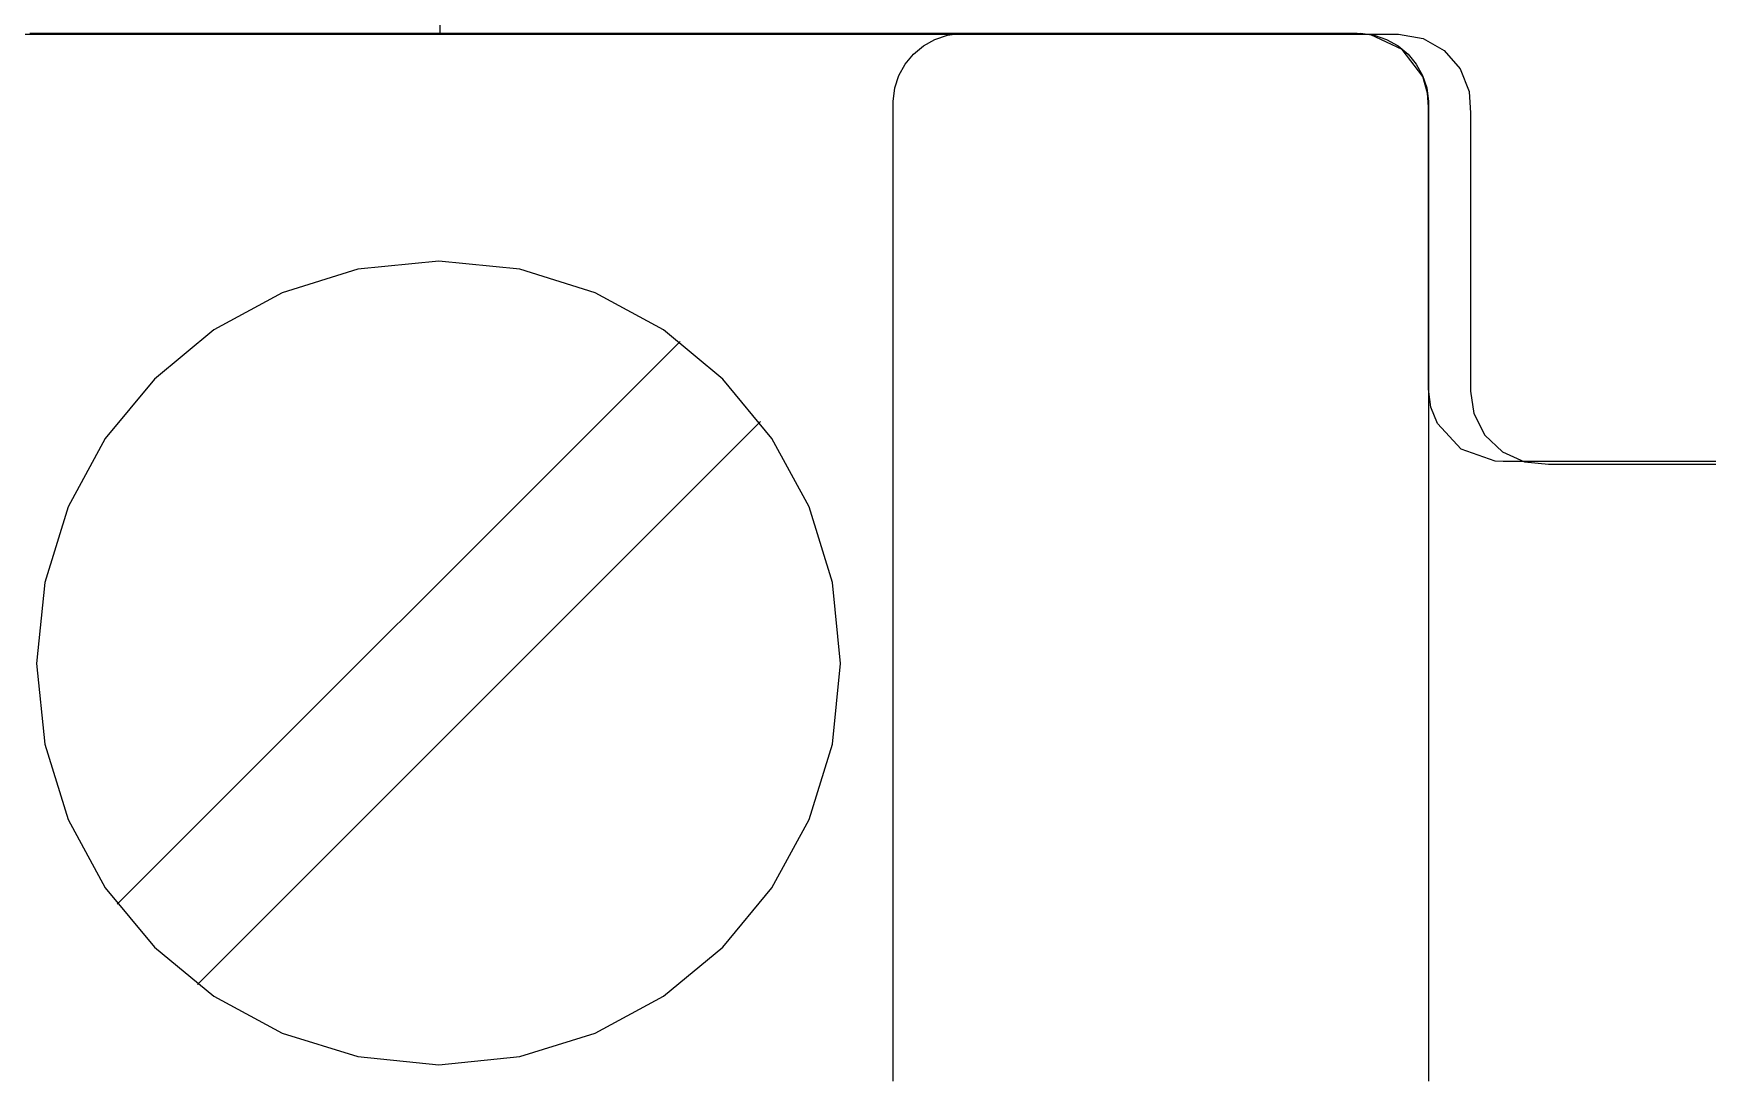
# Model space of a CAD drawing. Extents: x 1 to 47.7, y 0.2 to 35.
# Drawn here: x 30.902 to 31.599, y 11.5 to 11.935 of the extents above; entities that cross this region are included whole.
import ezdxf

# ---------------------------------------------------------------- set-up
doc = ezdxf.new("R2010")
doc.units = 0
doc.header["$MEASUREMENT"] = 0
for name, color, linetype in [('5_1___24__TARGET_LEDS___12', 7, 'CONTINUOUS'), ('6_1__EMPTY_IO_BOARD_POSITI', 7, 'CONTINUOUS'), ('6_2___8__INDEPENDENT_INPUT', 7, 'CONTINUOUS'), ('6_3___8__OPTOISO_INDEPENDE', 7, 'CONTINUOUS'), ('6_4___24__OPTOISO_INDEPEND', 7, 'CONTINUOUS'), ('6_5___8__INDEPENDENT_INPUT', 7, 'CONTINUOUS'), ('6_6___8__INDEPENDENT_INPUT', 7, 'CONTINUOUS'), ('6_7___8__OPTOISO_INDEPENDE', 7, 'CONTINUOUS'), ('6_8___8__OPTOISO_INDEPENDE', 7, 'CONTINUOUS')]:
    doc.layers.add(name, color=color, linetype=linetype)

msp = doc.modelspace()

# ---------------------------------------------------------------- linework, layer by layer
at = {"layer": '5_1___24__TARGET_LEDS___12'}
for points in [[(31.48234, 11.78726), (31.48234, 11.78933), (31.48234, 11.79506), (31.48234, 11.80378), (31.48234, 11.81481), (31.48234, 11.86845), (31.48234, 11.89146), (31.48234, 11.89964), (31.48234, 11.90469), (31.482, 11.91048), (31.47998, 11.91742), (31.47143, 11.9286), (31.4584, 11.93467), (31.45466, 11.93518), (31.45274, 11.93527), (31.45032, 11.93527), (31.44555, 11.93527), (31.43806, 11.93527), (31.4279, 11.93527), (31.41512, 11.93527), (31.39978, 11.93527), (31.38194, 11.93527), (31.36165, 11.93527), (31.33896, 11.93527), (31.31393, 11.93527), (31.28662, 11.93527), (31.25709, 11.93527), (31.22538, 11.93527), (31.19156, 11.93527), (31.15568, 11.93527), (31.1178, 11.93527), (31.07797, 11.93527), (30.99268, 11.93527), (30.90026, 11.93527)], [(31.25953, 11.49912), (31.25953, 11.53136), (31.25953, 11.58544), (31.25953, 11.65311), (31.25953, 11.7261), (31.25953, 11.79613), (31.25953, 11.85494), (31.25953, 11.89427), (31.25954, 11.90702), (31.26025, 11.91258), (31.26197, 11.91777), (31.2646, 11.92248), (31.26805, 11.92661), (31.2722, 11.93007), (31.27696, 11.93276), (31.28221, 11.93457), (31.28786, 11.9354)], [(31.45406, 11.9354), (31.45971, 11.93457), (31.46497, 11.93276), (31.46972, 11.93007), (31.47387, 11.92661), (31.47731, 11.92248), (31.47994, 11.91777), (31.48166, 11.91258), (31.48237, 11.90702), (31.48238, 11.89427), (31.48238, 11.85494), (31.48238, 11.79613), (31.48238, 11.7261), (31.48238, 11.65311), (31.48238, 11.58544), (31.48238, 11.53136), (31.48238, 11.49912)], [(30.93659, 11.57284), (31.17086, 11.80711)], [(31.64748, 11.7571), (31.59494, 11.7571), (31.57035, 11.7571), (31.5486, 11.7571), (31.53101, 11.7571), (31.51884, 11.7571), (31.51342, 11.7571), (31.51009, 11.75726), (31.49599, 11.76225), (31.4861, 11.77289), (31.48335, 11.77973), (31.48238, 11.78726)], [(30.97001, 11.53942), (31.20428, 11.77369)]]:
    msp.add_lwpolyline(points, dxfattribs=at)
msp.add_lwpolyline([(30.90301, 11.67308), (30.90641, 11.63939), (30.91616, 11.60803), (30.93159, 11.57964), (30.95203, 11.55492), (30.97681, 11.53452), (31.00525, 11.51913), (31.03668, 11.50939), (31.07043, 11.506), (31.10413, 11.50939), (31.13552, 11.51913), (31.16393, 11.53452), (31.18869, 11.55492), (31.20912, 11.57964), (31.22455, 11.60803), (31.2343, 11.63939), (31.2377, 11.67308), (31.2343, 11.70678), (31.22455, 11.7382), (31.20912, 11.76664), (31.18869, 11.79143), (31.16393, 11.81189), (31.13552, 11.82735), (31.10413, 11.83712), (31.07043, 11.84053), (31.03668, 11.83712), (31.00525, 11.82735), (30.97681, 11.81189), (30.95203, 11.79143), (30.93159, 11.76664), (30.91616, 11.7382), (30.90641, 11.70678)], close=True, dxfattribs=at)
at = {"layer": '6_1__EMPTY_IO_BOARD_POSITI'}
msp.add_lwpolyline([(30.85692, 11.93503), (30.9254, 11.93503), (30.99057, 11.93503), (31.05229, 11.93503), (31.11038, 11.93503), (31.16471, 11.93503), (31.21512, 11.93503), (31.26146, 11.93503), (31.30357, 11.93503), (31.3413, 11.93503), (31.3745, 11.93503), (31.40301, 11.93503), (31.42668, 11.93503), (31.44536, 11.93503), (31.45889, 11.93503), (31.46712, 11.93503), (31.4699, 11.93503), (31.48019, 11.93321), (31.48895, 11.92816), (31.49554, 11.92056), (31.49929, 11.91106), (31.4999, 11.90209), (31.4999, 11.8923), (31.4999, 11.87743), (31.4999, 11.83996), (31.4999, 11.82109), (31.4999, 11.80463), (31.4999, 11.79243), (31.4999, 11.78637), (31.50125, 11.77714), (31.50588, 11.76811), (31.51316, 11.76118), (31.52242, 11.75698), (31.53232, 11.75603), (31.5381, 11.75603), (31.54685, 11.75603), (31.55814, 11.75603), (31.57155, 11.75603), (31.60303, 11.75603)], dxfattribs=at)
at = {"layer": '6_2___8__INDEPENDENT_INPUT'}
for points in [[(31.48234, 11.78726), (31.48234, 11.78933), (31.48234, 11.79506), (31.48234, 11.80378), (31.48234, 11.81481), (31.48234, 11.86845), (31.48234, 11.89146), (31.48234, 11.89964), (31.48234, 11.90469), (31.482, 11.91048), (31.47998, 11.91742), (31.47143, 11.9286), (31.4584, 11.93467), (31.45466, 11.93518), (31.45274, 11.93527), (31.45032, 11.93527), (31.44555, 11.93527), (31.43806, 11.93527), (31.4279, 11.93527), (31.41512, 11.93527), (31.39978, 11.93527), (31.38194, 11.93527), (31.36165, 11.93527), (31.33896, 11.93527), (31.31393, 11.93527), (31.28662, 11.93527), (31.25709, 11.93527), (31.22538, 11.93527), (31.19156, 11.93527), (31.15568, 11.93527), (31.1178, 11.93527), (31.07797, 11.93527), (30.99268, 11.93527), (30.90026, 11.93527)], [(31.25953, 11.49912), (31.25953, 11.53136), (31.25953, 11.58544), (31.25953, 11.65311), (31.25953, 11.7261), (31.25953, 11.79613), (31.25953, 11.85494), (31.25953, 11.89427), (31.25954, 11.90702), (31.26025, 11.91258), (31.26197, 11.91777), (31.2646, 11.92248), (31.26805, 11.92661), (31.2722, 11.93007), (31.27696, 11.93276), (31.28221, 11.93457), (31.28786, 11.9354)], [(31.45406, 11.9354), (31.45971, 11.93457), (31.46497, 11.93276), (31.46972, 11.93007), (31.47387, 11.92661), (31.47731, 11.92248), (31.47994, 11.91777), (31.48166, 11.91258), (31.48237, 11.90702), (31.48238, 11.89427), (31.48238, 11.85494), (31.48238, 11.79613), (31.48238, 11.7261), (31.48238, 11.65311), (31.48238, 11.58544), (31.48238, 11.53136), (31.48238, 11.49912)], [(30.93659, 11.57284), (31.17086, 11.80711)], [(31.64748, 11.7571), (31.59494, 11.7571), (31.57035, 11.7571), (31.5486, 11.7571), (31.53101, 11.7571), (31.51884, 11.7571), (31.51342, 11.7571), (31.51009, 11.75726), (31.49599, 11.76225), (31.4861, 11.77289), (31.48335, 11.77973), (31.48238, 11.78726)], [(30.97001, 11.53942), (31.20428, 11.77369)]]:
    msp.add_lwpolyline(points, dxfattribs=at)
msp.add_lwpolyline([(30.90301, 11.67308), (30.90641, 11.63939), (30.91616, 11.60803), (30.93159, 11.57964), (30.95203, 11.55492), (30.97681, 11.53452), (31.00525, 11.51913), (31.03668, 11.50939), (31.07043, 11.506), (31.10413, 11.50939), (31.13552, 11.51913), (31.16393, 11.53452), (31.18869, 11.55492), (31.20912, 11.57964), (31.22455, 11.60803), (31.2343, 11.63939), (31.2377, 11.67308), (31.2343, 11.70678), (31.22455, 11.7382), (31.20912, 11.76664), (31.18869, 11.79143), (31.16393, 11.81189), (31.13552, 11.82735), (31.10413, 11.83712), (31.07043, 11.84053), (31.03668, 11.83712), (31.00525, 11.82735), (30.97681, 11.81189), (30.95203, 11.79143), (30.93159, 11.76664), (30.91616, 11.7382), (30.90641, 11.70678)], close=True, dxfattribs=at)
at = {"layer": '6_3___8__OPTOISO_INDEPENDE'}
for points in [[(31.48234, 11.78726), (31.48234, 11.78933), (31.48234, 11.79506), (31.48234, 11.80378), (31.48234, 11.81481), (31.48234, 11.86845), (31.48234, 11.89146), (31.48234, 11.89964), (31.48234, 11.90469), (31.482, 11.91048), (31.47998, 11.91742), (31.47143, 11.9286), (31.4584, 11.93467), (31.45466, 11.93518), (31.45274, 11.93527), (31.45032, 11.93527), (31.44555, 11.93527), (31.43806, 11.93527), (31.4279, 11.93527), (31.41512, 11.93527), (31.39978, 11.93527), (31.38194, 11.93527), (31.36165, 11.93527), (31.33896, 11.93527), (31.31393, 11.93527), (31.28662, 11.93527), (31.25709, 11.93527), (31.22538, 11.93527), (31.19156, 11.93527), (31.15568, 11.93527), (31.1178, 11.93527), (31.07797, 11.93527), (30.99268, 11.93527), (30.90026, 11.93527)], [(31.25953, 11.49912), (31.25953, 11.53136), (31.25953, 11.58544), (31.25953, 11.65311), (31.25953, 11.7261), (31.25953, 11.79613), (31.25953, 11.85494), (31.25953, 11.89427), (31.25954, 11.90702), (31.26025, 11.91258), (31.26197, 11.91777), (31.2646, 11.92248), (31.26805, 11.92661), (31.2722, 11.93007), (31.27696, 11.93276), (31.28221, 11.93457), (31.28786, 11.9354)], [(31.45406, 11.9354), (31.45971, 11.93457), (31.46497, 11.93276), (31.46972, 11.93007), (31.47387, 11.92661), (31.47731, 11.92248), (31.47994, 11.91777), (31.48166, 11.91258), (31.48237, 11.90702), (31.48238, 11.89427), (31.48238, 11.85494), (31.48238, 11.79613), (31.48238, 11.7261), (31.48238, 11.65311), (31.48238, 11.58544), (31.48238, 11.53136), (31.48238, 11.49912)], [(30.93659, 11.57284), (31.17086, 11.80711)], [(31.64748, 11.7571), (31.59494, 11.7571), (31.57035, 11.7571), (31.5486, 11.7571), (31.53101, 11.7571), (31.51884, 11.7571), (31.51342, 11.7571), (31.51009, 11.75726), (31.49599, 11.76225), (31.4861, 11.77289), (31.48335, 11.77973), (31.48238, 11.78726)], [(30.97001, 11.53942), (31.20428, 11.77369)]]:
    msp.add_lwpolyline(points, dxfattribs=at)
msp.add_lwpolyline([(30.90301, 11.67308), (30.90641, 11.63939), (30.91616, 11.60803), (30.93159, 11.57964), (30.95203, 11.55492), (30.97681, 11.53452), (31.00525, 11.51913), (31.03668, 11.50939), (31.07043, 11.506), (31.10413, 11.50939), (31.13552, 11.51913), (31.16393, 11.53452), (31.18869, 11.55492), (31.20912, 11.57964), (31.22455, 11.60803), (31.2343, 11.63939), (31.2377, 11.67308), (31.2343, 11.70678), (31.22455, 11.7382), (31.20912, 11.76664), (31.18869, 11.79143), (31.16393, 11.81189), (31.13552, 11.82735), (31.10413, 11.83712), (31.07043, 11.84053), (31.03668, 11.83712), (31.00525, 11.82735), (30.97681, 11.81189), (30.95203, 11.79143), (30.93159, 11.76664), (30.91616, 11.7382), (30.90641, 11.70678)], close=True, dxfattribs=at)
at = {"layer": '6_4___24__OPTOISO_INDEPEND'}
for points in [[(31.48234, 11.78726), (31.48234, 11.78933), (31.48234, 11.79506), (31.48234, 11.80378), (31.48234, 11.81481), (31.48234, 11.86845), (31.48234, 11.89146), (31.48234, 11.89964), (31.48234, 11.90469), (31.482, 11.91048), (31.47998, 11.91742), (31.47143, 11.9286), (31.4584, 11.93467), (31.45466, 11.93518), (31.45274, 11.93527), (31.45032, 11.93527), (31.44555, 11.93527), (31.43806, 11.93527), (31.4279, 11.93527), (31.41512, 11.93527), (31.39978, 11.93527), (31.38194, 11.93527), (31.36165, 11.93527), (31.33896, 11.93527), (31.31393, 11.93527), (31.28662, 11.93527), (31.25709, 11.93527), (31.22538, 11.93527), (31.19156, 11.93527), (31.15568, 11.93527), (31.1178, 11.93527), (31.07797, 11.93527), (30.99268, 11.93527), (30.90026, 11.93527)], [(31.25953, 11.49912), (31.25953, 11.53136), (31.25953, 11.58544), (31.25953, 11.65311), (31.25953, 11.7261), (31.25953, 11.79613), (31.25953, 11.85494), (31.25953, 11.89427), (31.25954, 11.90702), (31.26025, 11.91258), (31.26197, 11.91777), (31.2646, 11.92248), (31.26805, 11.92661), (31.2722, 11.93007), (31.27696, 11.93276), (31.28221, 11.93457), (31.28786, 11.9354)], [(31.45406, 11.9354), (31.45971, 11.93457), (31.46497, 11.93276), (31.46972, 11.93007), (31.47387, 11.92661), (31.47731, 11.92248), (31.47994, 11.91777), (31.48166, 11.91258), (31.48237, 11.90702), (31.48238, 11.89427), (31.48238, 11.85494), (31.48238, 11.79613), (31.48238, 11.7261), (31.48238, 11.65311), (31.48238, 11.58544), (31.48238, 11.53136), (31.48238, 11.49912)], [(30.93659, 11.57284), (31.17086, 11.80711)], [(31.64748, 11.7571), (31.59494, 11.7571), (31.57035, 11.7571), (31.5486, 11.7571), (31.53101, 11.7571), (31.51884, 11.7571), (31.51342, 11.7571), (31.51009, 11.75726), (31.49599, 11.76225), (31.4861, 11.77289), (31.48335, 11.77973), (31.48238, 11.78726)], [(30.97001, 11.53942), (31.20428, 11.77369)]]:
    msp.add_lwpolyline(points, dxfattribs=at)
msp.add_lwpolyline([(30.90301, 11.67308), (30.90641, 11.63939), (30.91616, 11.60803), (30.93159, 11.57964), (30.95203, 11.55492), (30.97681, 11.53452), (31.00525, 11.51913), (31.03668, 11.50939), (31.07043, 11.506), (31.10413, 11.50939), (31.13552, 11.51913), (31.16393, 11.53452), (31.18869, 11.55492), (31.20912, 11.57964), (31.22455, 11.60803), (31.2343, 11.63939), (31.2377, 11.67308), (31.2343, 11.70678), (31.22455, 11.7382), (31.20912, 11.76664), (31.18869, 11.79143), (31.16393, 11.81189), (31.13552, 11.82735), (31.10413, 11.83712), (31.07043, 11.84053), (31.03668, 11.83712), (31.00525, 11.82735), (30.97681, 11.81189), (30.95203, 11.79143), (30.93159, 11.76664), (30.91616, 11.7382), (30.90641, 11.70678)], close=True, dxfattribs=at)
at = {"layer": '6_5___8__INDEPENDENT_INPUT'}
for points in [[(30.77092, 11.93526), (30.77092, 12.08493), (30.8408, 12.08493), (30.86081, 12.12617), (30.89082, 12.04367), (30.92084, 12.12617), (30.95085, 12.04367), (30.98087, 12.12617), (31.01088, 12.04367), (31.03089, 12.08493), (31.07082, 12.08493), (31.07082, 11.93526)], [(31.48234, 11.78726), (31.48234, 11.78933), (31.48234, 11.79506), (31.48234, 11.80378), (31.48234, 11.81481), (31.48234, 11.86845), (31.48234, 11.89146), (31.48234, 11.89964), (31.48234, 11.90469), (31.482, 11.91048), (31.47998, 11.91742), (31.47143, 11.9286), (31.4584, 11.93467), (31.45466, 11.93518), (31.45274, 11.93527), (31.45032, 11.93527), (31.44555, 11.93527), (31.43806, 11.93527), (31.4279, 11.93527), (31.41512, 11.93527), (31.39978, 11.93527), (31.38194, 11.93527), (31.36165, 11.93527), (31.33896, 11.93527), (31.31393, 11.93527), (31.28662, 11.93527), (31.25709, 11.93527), (31.22538, 11.93527), (31.19156, 11.93527), (31.15568, 11.93527), (31.1178, 11.93527), (31.07797, 11.93527), (30.99268, 11.93527), (30.90026, 11.93527)], [(31.25953, 11.49912), (31.25953, 11.53136), (31.25953, 11.58544), (31.25953, 11.65311), (31.25953, 11.7261), (31.25953, 11.79613), (31.25953, 11.85494), (31.25953, 11.89427), (31.25954, 11.90702), (31.26025, 11.91258), (31.26197, 11.91777), (31.2646, 11.92248), (31.26805, 11.92661), (31.2722, 11.93007), (31.27696, 11.93276), (31.28221, 11.93457), (31.28786, 11.9354)], [(31.45406, 11.9354), (31.45971, 11.93457), (31.46497, 11.93276), (31.46972, 11.93007), (31.47387, 11.92661), (31.47731, 11.92248), (31.47994, 11.91777), (31.48166, 11.91258), (31.48237, 11.90702), (31.48238, 11.89427), (31.48238, 11.85494), (31.48238, 11.79613), (31.48238, 11.7261), (31.48238, 11.65311), (31.48238, 11.58544), (31.48238, 11.53136), (31.48238, 11.49912)], [(30.93659, 11.57284), (31.17086, 11.80711)], [(31.64748, 11.7571), (31.59494, 11.7571), (31.57035, 11.7571), (31.5486, 11.7571), (31.53101, 11.7571), (31.51884, 11.7571), (31.51342, 11.7571), (31.51009, 11.75726), (31.49599, 11.76225), (31.4861, 11.77289), (31.48335, 11.77973), (31.48238, 11.78726)], [(30.97001, 11.53942), (31.20428, 11.77369)]]:
    msp.add_lwpolyline(points, dxfattribs=at)
msp.add_lwpolyline([(30.90301, 11.67308), (30.90641, 11.63939), (30.91616, 11.60803), (30.93159, 11.57964), (30.95203, 11.55492), (30.97681, 11.53452), (31.00525, 11.51913), (31.03668, 11.50939), (31.07043, 11.506), (31.10413, 11.50939), (31.13552, 11.51913), (31.16393, 11.53452), (31.18869, 11.55492), (31.20912, 11.57964), (31.22455, 11.60803), (31.2343, 11.63939), (31.2377, 11.67308), (31.2343, 11.70678), (31.22455, 11.7382), (31.20912, 11.76664), (31.18869, 11.79143), (31.16393, 11.81189), (31.13552, 11.82735), (31.10413, 11.83712), (31.07043, 11.84053), (31.03668, 11.83712), (31.00525, 11.82735), (30.97681, 11.81189), (30.95203, 11.79143), (30.93159, 11.76664), (30.91616, 11.7382), (30.90641, 11.70678)], close=True, dxfattribs=at)
at = {"layer": '6_6___8__INDEPENDENT_INPUT'}
for points in [[(31.48234, 11.78726), (31.48234, 11.78933), (31.48234, 11.79506), (31.48234, 11.80378), (31.48234, 11.81481), (31.48234, 11.86845), (31.48234, 11.89146), (31.48234, 11.89964), (31.48234, 11.90469), (31.482, 11.91048), (31.47998, 11.91742), (31.47143, 11.9286), (31.4584, 11.93467), (31.45466, 11.93518), (31.45274, 11.93527), (31.45032, 11.93527), (31.44555, 11.93527), (31.43806, 11.93527), (31.4279, 11.93527), (31.41512, 11.93527), (31.39978, 11.93527), (31.38194, 11.93527), (31.36165, 11.93527), (31.33896, 11.93527), (31.31393, 11.93527), (31.28662, 11.93527), (31.25709, 11.93527), (31.22538, 11.93527), (31.19156, 11.93527), (31.15568, 11.93527), (31.1178, 11.93527), (31.07797, 11.93527), (30.99268, 11.93527), (30.90026, 11.93527)], [(31.25953, 11.49912), (31.25953, 11.53136), (31.25953, 11.58544), (31.25953, 11.65311), (31.25953, 11.7261), (31.25953, 11.79613), (31.25953, 11.85494), (31.25953, 11.89427), (31.25954, 11.90702), (31.26025, 11.91258), (31.26197, 11.91777), (31.2646, 11.92248), (31.26805, 11.92661), (31.2722, 11.93007), (31.27696, 11.93276), (31.28221, 11.93457), (31.28786, 11.9354)], [(31.45406, 11.9354), (31.45971, 11.93457), (31.46497, 11.93276), (31.46972, 11.93007), (31.47387, 11.92661), (31.47731, 11.92248), (31.47994, 11.91777), (31.48166, 11.91258), (31.48237, 11.90702), (31.48238, 11.89427), (31.48238, 11.85494), (31.48238, 11.79613), (31.48238, 11.7261), (31.48238, 11.65311), (31.48238, 11.58544), (31.48238, 11.53136), (31.48238, 11.49912)], [(30.93659, 11.57284), (31.17086, 11.80711)], [(31.64748, 11.7571), (31.59494, 11.7571), (31.57035, 11.7571), (31.5486, 11.7571), (31.53101, 11.7571), (31.51884, 11.7571), (31.51342, 11.7571), (31.51009, 11.75726), (31.49599, 11.76225), (31.4861, 11.77289), (31.48335, 11.77973), (31.48238, 11.78726)], [(30.97001, 11.53942), (31.20428, 11.77369)]]:
    msp.add_lwpolyline(points, dxfattribs=at)
msp.add_lwpolyline([(30.90301, 11.67308), (30.90641, 11.63939), (30.91616, 11.60803), (30.93159, 11.57964), (30.95203, 11.55492), (30.97681, 11.53452), (31.00525, 11.51913), (31.03668, 11.50939), (31.07043, 11.506), (31.10413, 11.50939), (31.13552, 11.51913), (31.16393, 11.53452), (31.18869, 11.55492), (31.20912, 11.57964), (31.22455, 11.60803), (31.2343, 11.63939), (31.2377, 11.67308), (31.2343, 11.70678), (31.22455, 11.7382), (31.20912, 11.76664), (31.18869, 11.79143), (31.16393, 11.81189), (31.13552, 11.82735), (31.10413, 11.83712), (31.07043, 11.84053), (31.03668, 11.83712), (31.00525, 11.82735), (30.97681, 11.81189), (30.95203, 11.79143), (30.93159, 11.76664), (30.91616, 11.7382), (30.90641, 11.70678)], close=True, dxfattribs=at)
at = {"layer": '6_7___8__OPTOISO_INDEPENDE'}
for points in [[(31.48234, 11.78726), (31.48234, 11.78933), (31.48234, 11.79506), (31.48234, 11.80378), (31.48234, 11.81481), (31.48234, 11.86845), (31.48234, 11.89146), (31.48234, 11.89964), (31.48234, 11.90469), (31.482, 11.91048), (31.47998, 11.91742), (31.47143, 11.9286), (31.4584, 11.93467), (31.45466, 11.93518), (31.45274, 11.93527), (31.45032, 11.93527), (31.44555, 11.93527), (31.43806, 11.93527), (31.4279, 11.93527), (31.41512, 11.93527), (31.39978, 11.93527), (31.38194, 11.93527), (31.36165, 11.93527), (31.33896, 11.93527), (31.31393, 11.93527), (31.28662, 11.93527), (31.25709, 11.93527), (31.22538, 11.93527), (31.19156, 11.93527), (31.15568, 11.93527), (31.1178, 11.93527), (31.07797, 11.93527), (30.99268, 11.93527), (30.90026, 11.93527)], [(31.25953, 11.49912), (31.25953, 11.53136), (31.25953, 11.58544), (31.25953, 11.65311), (31.25953, 11.7261), (31.25953, 11.79613), (31.25953, 11.85494), (31.25953, 11.89427), (31.25954, 11.90702), (31.26025, 11.91258), (31.26197, 11.91777), (31.2646, 11.92248), (31.26805, 11.92661), (31.2722, 11.93007), (31.27696, 11.93276), (31.28221, 11.93457), (31.28786, 11.9354)], [(31.45406, 11.9354), (31.45971, 11.93457), (31.46497, 11.93276), (31.46972, 11.93007), (31.47387, 11.92661), (31.47731, 11.92248), (31.47994, 11.91777), (31.48166, 11.91258), (31.48237, 11.90702), (31.48238, 11.89427), (31.48238, 11.85494), (31.48238, 11.79613), (31.48238, 11.7261), (31.48238, 11.65311), (31.48238, 11.58544), (31.48238, 11.53136), (31.48238, 11.49912)], [(30.93659, 11.57284), (31.17086, 11.80711)], [(31.64748, 11.7571), (31.59494, 11.7571), (31.57035, 11.7571), (31.5486, 11.7571), (31.53101, 11.7571), (31.51884, 11.7571), (31.51342, 11.7571), (31.51009, 11.75726), (31.49599, 11.76225), (31.4861, 11.77289), (31.48335, 11.77973), (31.48238, 11.78726)], [(30.97001, 11.53942), (31.20428, 11.77369)]]:
    msp.add_lwpolyline(points, dxfattribs=at)
msp.add_lwpolyline([(30.90301, 11.67308), (30.90641, 11.63939), (30.91616, 11.60803), (30.93159, 11.57964), (30.95203, 11.55492), (30.97681, 11.53452), (31.00525, 11.51913), (31.03668, 11.50939), (31.07043, 11.506), (31.10413, 11.50939), (31.13552, 11.51913), (31.16393, 11.53452), (31.18869, 11.55492), (31.20912, 11.57964), (31.22455, 11.60803), (31.2343, 11.63939), (31.2377, 11.67308), (31.2343, 11.70678), (31.22455, 11.7382), (31.20912, 11.76664), (31.18869, 11.79143), (31.16393, 11.81189), (31.13552, 11.82735), (31.10413, 11.83712), (31.07043, 11.84053), (31.03668, 11.83712), (31.00525, 11.82735), (30.97681, 11.81189), (30.95203, 11.79143), (30.93159, 11.76664), (30.91616, 11.7382), (30.90641, 11.70678)], close=True, dxfattribs=at)
at = {"layer": '6_8___8__OPTOISO_INDEPENDE'}
for points in [[(31.48234, 11.78726), (31.48234, 11.78933), (31.48234, 11.79506), (31.48234, 11.80378), (31.48234, 11.81481), (31.48234, 11.86845), (31.48234, 11.89146), (31.48234, 11.89964), (31.48234, 11.90469), (31.482, 11.91048), (31.47998, 11.91742), (31.47143, 11.9286), (31.4584, 11.93467), (31.45466, 11.93518), (31.45274, 11.93527), (31.45032, 11.93527), (31.44555, 11.93527), (31.43806, 11.93527), (31.4279, 11.93527), (31.41512, 11.93527), (31.39978, 11.93527), (31.38194, 11.93527), (31.36165, 11.93527), (31.33896, 11.93527), (31.31393, 11.93527), (31.28662, 11.93527), (31.25709, 11.93527), (31.22538, 11.93527), (31.19156, 11.93527), (31.15568, 11.93527), (31.1178, 11.93527), (31.07797, 11.93527), (30.99268, 11.93527), (30.90026, 11.93527)], [(31.25953, 11.49912), (31.25953, 11.53136), (31.25953, 11.58544), (31.25953, 11.65311), (31.25953, 11.7261), (31.25953, 11.79613), (31.25953, 11.85494), (31.25953, 11.89427), (31.25954, 11.90702), (31.26025, 11.91258), (31.26197, 11.91777), (31.2646, 11.92248), (31.26805, 11.92661), (31.2722, 11.93007), (31.27696, 11.93276), (31.28221, 11.93457), (31.28786, 11.9354)], [(31.45406, 11.9354), (31.45971, 11.93457), (31.46497, 11.93276), (31.46972, 11.93007), (31.47387, 11.92661), (31.47731, 11.92248), (31.47994, 11.91777), (31.48166, 11.91258), (31.48237, 11.90702), (31.48238, 11.89427), (31.48238, 11.85494), (31.48238, 11.79613), (31.48238, 11.7261), (31.48238, 11.65311), (31.48238, 11.58544), (31.48238, 11.53136), (31.48238, 11.49912)], [(30.93659, 11.57284), (31.17086, 11.80711)], [(31.64748, 11.7571), (31.59494, 11.7571), (31.57035, 11.7571), (31.5486, 11.7571), (31.53101, 11.7571), (31.51884, 11.7571), (31.51342, 11.7571), (31.51009, 11.75726), (31.49599, 11.76225), (31.4861, 11.77289), (31.48335, 11.77973), (31.48238, 11.78726)], [(30.97001, 11.53942), (31.20428, 11.77369)]]:
    msp.add_lwpolyline(points, dxfattribs=at)
msp.add_lwpolyline([(30.90301, 11.67308), (30.90641, 11.63939), (30.91616, 11.60803), (30.93159, 11.57964), (30.95203, 11.55492), (30.97681, 11.53452), (31.00525, 11.51913), (31.03668, 11.50939), (31.07043, 11.506), (31.10413, 11.50939), (31.13552, 11.51913), (31.16393, 11.53452), (31.18869, 11.55492), (31.20912, 11.57964), (31.22455, 11.60803), (31.2343, 11.63939), (31.2377, 11.67308), (31.2343, 11.70678), (31.22455, 11.7382), (31.20912, 11.76664), (31.18869, 11.79143), (31.16393, 11.81189), (31.13552, 11.82735), (31.10413, 11.83712), (31.07043, 11.84053), (31.03668, 11.83712), (31.00525, 11.82735), (30.97681, 11.81189), (30.95203, 11.79143), (30.93159, 11.76664), (30.91616, 11.7382), (30.90641, 11.70678)], close=True, dxfattribs=at)

doc.saveas('drawing.dxf')
